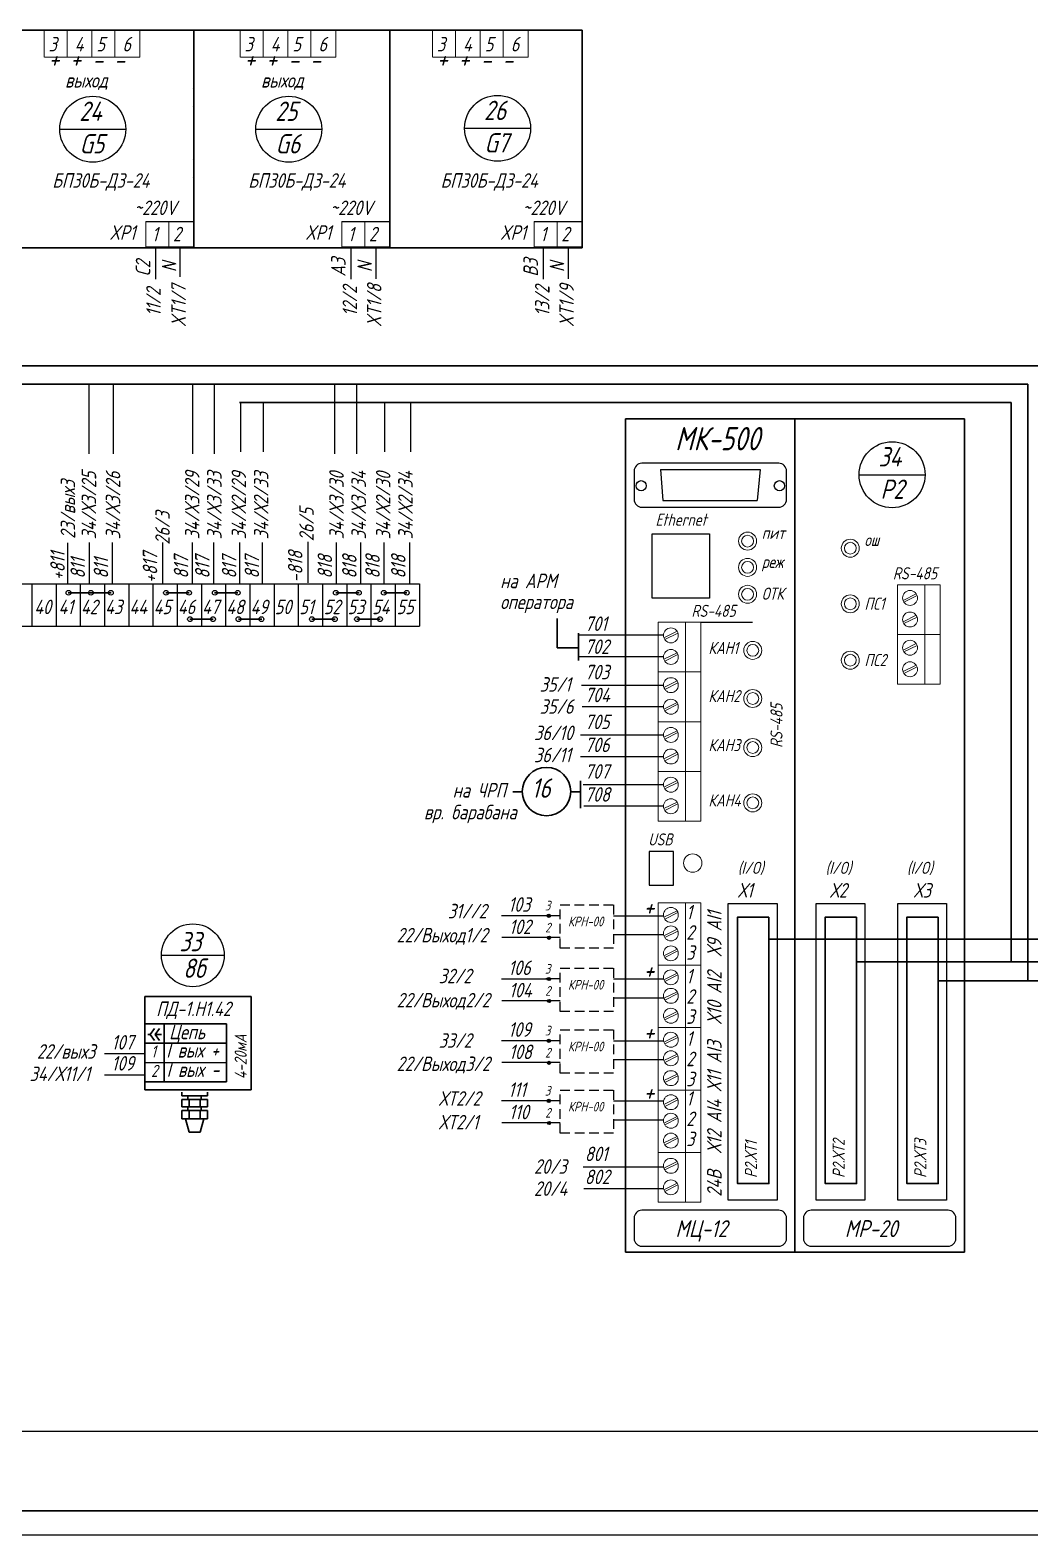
# Model space of a CAD drawing. Header units: millimetres. Extents: x 2287 to 5142, y -19 to 884.
# Drawn here: x 2591.9 to 2798.5, y -19.4 to 291.6 of the extents above; entities that cross this region are included whole.
import ezdxf

# ---------------------------------------------------------------- set-up
doc = ezdxf.new("R2010")
doc.units = ezdxf.units.MM
doc.linetypes.add('HIDDEN', pattern=[0.375, 0.25, -0.125])
doc.layers.add('АСУТП', color=7, linetype='Continuous')
doc.styles.add('GOST тип А', font='GOST_A.TTF', dxfattribs={"oblique": 15})
doc.styles.add('ROMANC', font='GOST_A.TTF', dxfattribs={"oblique": 15, "height": 3})
doc.styles.get("Standard").update_dxf_attribs({"font": 'GOST_A.TTF', "width": 0.8, "oblique": 15, "height": 3})

msp = doc.modelspace()

# ---------------------------------------------------------------- hatches: boundary and pattern name
h = msp.add_hatch(color=7)
edge = h.paths.add_edge_path()
edge.add_arc((2699.04, 108.56), 0.327, 0, 360)
h = msp.add_hatch(color=7)
edge = h.paths.add_edge_path()
edge.add_arc((2699.09, 104.01), 0.327, 0, 360)
h = msp.add_hatch(color=7)
edge = h.paths.add_edge_path()
edge.add_arc((2699.04, 95.48), 0.327, 0, 360)
h = msp.add_hatch(color=7)
edge = h.paths.add_edge_path()
edge.add_arc((2699.09, 90.93), 0.327, 0, 360)
h = msp.add_hatch(color=7)
edge = h.paths.add_edge_path()
edge.add_arc((2699.04, 82.71), 0.327, 0, 360)
h = msp.add_hatch(color=7)
edge = h.paths.add_edge_path()
edge.add_arc((2699.09, 78.16), 0.327, 0, 360)
h = msp.add_hatch(color=7)
edge = h.paths.add_edge_path()
edge.add_arc((2699.04, 70.29), 0.327, 0, 360)
h = msp.add_hatch(color=7)
edge = h.paths.add_edge_path()
edge.add_arc((2699.09, 65.73), 0.327, 0, 360)

# ---------------------------------------------------------------- linework, layer by layer
at = {"color": 7, "lineweight": 30}
for p, q in [((2585.2, 291.64), (2625.7, 291.64)), ((2625.7, 246.66), (2625.7, 291.64)), ((2625.7, 291.64), (2666.2, 291.64)), ((2625.7, 246.66), (2625.7, 291.64)), ((2625.7, 246.66), (2625.7, 291.64)), ((2625.7, 246.66), (2625.7, 291.64)), ((2625.7, 291.64), (2625.7, 246.66)), ((2665.45, 291.64), (2705.95, 291.64)), ((2666.2, 246.66), (2666.2, 291.64)), ((2666.2, 246.66), (2666.2, 291.64)), ((2666.2, 291.64), (2705.95, 291.64)), ((2666.2, 291.64), (2666.2, 246.66)), ((2705.95, 291.64), (2705.95, 246.66)), ((2625.49, 279.51), (2625.49, 279.51)), ((2625.49, 275.76), (2625.49, 275.76)), ((2625.49, 264.87), (2625.49, 264.87)), ((2625.49, 261.12), (2625.49, 261.12)), ((2625.7, 246.66), (2585.2, 246.66)), ((2666.2, 246.66), (2625.7, 246.66)), ((2705.95, 246.66), (2665.45, 246.66)), ((2515.29, 222.26, -124.48), (2802.19, 222.26, -124.48)), ((2604.04, 218.47, -124.48), (2486.06, 218.47, -124.48)), ((2604.04, 218.47, -124.48), (2798.06, 218.47, -124.48)), ((2798.06, 218.47, -124.48), (2798.06, 95.13, -124.48)), ((2794.57, 214.63, -124.48), (2635.13, 214.63, -124.48)), ((2794.57, 214.63, -124.48), (2794.57, 99.04, -124.48)), ((2714.92, 211.26), (2749.92, 211.26)), ((2714.92, 39.01), (2714.92, 211.26)), ((2749.92, 39.01), (2749.92, 211.26)), ((2749.92, 211.26), (2749.92, 39.01)), ((2749.92, 211.26), (2749.92, 39.01)), ((2749.92, 39.01), (2749.92, 211.26)), ((2749.92, 211.26), (2784.92, 211.26)), ((2749.92, 39.01), (2749.92, 211.26)), ((2784.92, 39.01), (2784.92, 211.26)), ((2784.92, 211.26), (2784.92, 39.01)), ((2784.92, 211.26), (2784.92, 39.01)), ((2784.92, 39.01), (2784.92, 211.26)), ((2599.73, 175.33), (2608.58, 175.33)), ((2619.92, 175.33), (2624.74, 175.33)), ((2629.99, 175.33), (2634.81, 175.33)), ((2655.02, 175.33), (2659.83, 175.33)), ((2664.92, 175.33), (2669.74, 175.33)), ((2624.88, 169.87), (2629.7, 169.87)), ((2634.89, 169.87), (2639.71, 169.87)), ((2650.06, 169.87), (2654.88, 169.87)), ((2659.39, 169.87), (2664.21, 169.87)), ((2700.78, 163.95), (2700.78, 170.01)), ((2705.21, 166.99), (2705.21, 161.38)), ((2705.21, 166.19), (2705.21, 166.86)), ((2705.21, 166.19), (2705.21, 161.31)), ((2705.21, 163.95), (2700.78, 163.95)), ((2693.51, 134.18), (2691.61, 134.18)), ((2705.57, 134.18), (2703.67, 134.18)), ((2705.57, 136.42), (2705.57, 130.81)), ((2904.19, 103.75, -124.48), (2744.52, 103.75)), ((2912.07, 99.04), (2762.66, 99.04)), ((2919.51, 95.13), (2779.52, 95.13)), ((2616.15, 84, -124.48), (2616.68, 84, -124.48)), ((2617.68, 84, -124.48), (2619, 84, -124.48)), ((2623.23, 72.09, -124.48), (2623.23, 71.34, -124.48)), ((2628.48, 71.34, -124.48), (2628.48, 72.09, -124.48)), ((2623.23, 71.34, -124.48), (2628.48, 71.34, -124.48)), ((2623.98, 70.59, -124.48), (2623.23, 70.59, -124.48)), ((2623.23, 70.59, -124.48), (2623.23, 69.09, -124.48)), ((2623.23, 69.09, -124.48), (2628.48, 69.09, -124.48)), ((2628.48, 70.59, -124.48), (2623.98, 70.59, -124.48)), ((2624.48, 71.34, -124.48), (2624.48, 70.59, -124.48)), ((2624.48, 70.59, -124.48), (2627.23, 70.59, -124.48)), ((2624.48, 69.09, -124.48), (2624.48, 68.34, -124.48)), ((2624.73, 70.59, -124.48), (2624.73, 69.09, -124.48)), ((2626.98, 70.59, -124.48), (2626.98, 69.09, -124.48)), ((2627.23, 70.59, -124.48), (2627.23, 71.34, -124.48)), ((2627.23, 68.34, -124.48), (2627.23, 69.09, -124.48)), ((2628.48, 69.09, -124.48), (2628.48, 70.59, -124.48)), ((2623.98, 68.34, -124.48), (2623.23, 68.34, -124.48)), ((2623.23, 68.34, -124.48), (2623.23, 66.59, -124.48)), ((2623.23, 66.59, -124.48), (2628.48, 66.59, -124.48)), ((2628.48, 68.34, -124.48), (2623.98, 68.34, -124.48)), ((2624.73, 63.84, -124.48), (2623.98, 66.59, -124.48)), ((2624.48, 68.34, -124.48), (2627.23, 68.34, -124.48)), ((2624.48, 68.34, -124.48), (2627.23, 68.34, -124.48)), ((2624.73, 68.34, -124.48), (2624.73, 66.59, -124.48)), ((2626.98, 68.34, -124.48), (2626.98, 66.59, -124.48)), ((2626.98, 63.84, -124.48), (2627.73, 66.59, -124.48)), ((2628.48, 66.59, -124.48), (2628.48, 68.34, -124.48)), ((2624.73, 63.84, -124.48), (2626.98, 63.84, -124.48)), ((2749.92, 39.01), (2714.92, 39.01)), ((2784.92, 39.01), (2749.92, 39.01)), ((3123.24, -14.42), (2307.24, -14.42))]:
    msp.add_line(p, q, dxfattribs=at)
at = {"color": 7}
for p, q in [((2585.75, 291.64), (2625.5, 291.64)), ((2594.74, 291.64), (2614.5, 291.64)), ((2594.74, 291.64), (2614.5, 291.64)), ((2594.74, 291.64), (2614.5, 291.64)), ((2594.74, 291.64), (2614.5, 291.64)), ((2625.7, 279.25), (2625.7, 291.64)), ((2626.25, 291.64), (2666, 291.64)), ((2635.24, 291.64), (2655, 291.64)), ((2635.24, 291.64), (2655, 291.64)), ((2635.24, 291.64), (2655, 291.64)), ((2635.24, 291.64), (2655, 291.64)), ((2705.95, 291.64), (2666.2, 291.64)), ((2674.99, 291.64), (2694.75, 291.64)), ((2674.99, 291.64), (2694.75, 291.64)), ((2674.99, 291.64), (2694.75, 291.64)), ((2674.99, 291.64), (2694.75, 291.64)), ((2615.78, 252.06), (2625.73, 252.06)), ((2618.1, 252.06), (2625.73, 252.06)), ((2618.1, 252.06), (2625.73, 252.06)), ((2618.1, 252.06), (2625.73, 252.06)), ((2656.28, 252.06), (2666.23, 252.06)), ((2658.6, 252.06), (2666.23, 252.06)), ((2658.6, 252.06), (2666.23, 252.06)), ((2658.6, 252.06), (2666.23, 252.06)), ((2696.03, 252.06), (2705.98, 252.06)), ((2698.35, 252.06), (2705.98, 252.06)), ((2698.35, 252.06), (2705.98, 252.06)), ((2698.35, 252.06), (2705.98, 252.06)), ((2617.81, 240.16), (2617.81, 246.69)), ((2622.86, 240.61), (2622.86, 246.57)), ((2658.19, 240.16), (2658.19, 246.69)), ((2663.36, 240.2), (2663.36, 246.73)), ((2697.94, 240.16), (2697.94, 246.69)), ((2703.11, 240.2), (2703.11, 246.73)), ((2604.04, 204.03, -124.48), (2604.04, 218.47, -124.48)), ((2609.08, 204.03, -124.48), (2609.08, 218.47, -124.48)), ((2625.46, 216.2, -124.48), (2625.46, 218.47, -124.48)), ((2629.97, 204.03, -124.48), (2629.97, 218.47, -124.48)), ((2654.86, 216.2, -124.48), (2654.86, 218.47, -124.48)), ((2659.37, 204.03, -124.48), (2659.37, 218.47, -124.48)), ((2625.46, 213.12, -124.48), (2625.46, 216.2, -124.48)), ((2635.37, 204.47, -124.48), (2635.37, 214.63, -124.48)), ((2640.08, 204.47, -124.48), (2640.08, 214.63, -124.48)), ((2654.86, 213.12, -124.48), (2654.86, 216.2, -124.48)), ((2665.18, 204.47, -124.48), (2665.18, 214.63, -124.48)), ((2670.56, 204.47, -124.48), (2670.56, 214.63, -124.48)), ((2625.46, 204.03, -124.48), (2625.46, 213.12, -124.48)), ((2654.86, 204.03, -124.48), (2654.86, 213.12, -124.48)), ((2722.12, 200.78), (2742.66, 200.78)), ((2722.12, 200.78), (2722.6, 194.37)), ((2742.72, 200.78), (2742.07, 194.37)), ((2742.66, 200.78), (2742.72, 200.78)), ((2722.6, 194.37), (2742.07, 194.37)), ((2720.4, 187.49), (2732.24, 187.49)), ((2720.4, 174.18), (2720.4, 187.49)), ((2732.24, 187.49), (2732.24, 174.18)), ((2599.65, 177.16, -124.48), (2599.65, 185.65, -124.48)), ((2604.1, 177.16, -124.48), (2604.1, 185.73, -124.48)), ((2608.9, 177.16, -124.48), (2608.9, 185.73, -124.48)), ((2619.3, 177.24, -124.48), (2619.3, 185.74, -124.48)), ((2625.44, 177.16, -124.48), (2625.44, 185.73, -124.48)), ((2629.84, 177.16, -124.48), (2629.84, 185.73, -124.48)), ((2635.17, 177.16, -124.48), (2635.17, 185.73, -124.48)), ((2639.88, 177.16, -124.48), (2639.88, 185.73, -124.48)), ((2649.3, 177.35, -124.48), (2649.3, 185.84, -124.48)), ((2655.17, 177.16, -124.48), (2655.17, 185.73, -124.48)), ((2660.23, 177.16, -124.48), (2660.23, 185.73, -124.48)), ((2665.01, 177.16, -124.48), (2665.01, 185.73, -124.48)), ((2670.35, 177.16, -124.48), (2670.35, 185.73, -124.48)), ((2396.98, 177.16, -124.48), (2672.31, 177.16, -124.48)), ((2592.2, 177.16, -124.48), (2592.2, 168.41, -124.48)), ((2597.21, 177.16, -124.48), (2597.21, 168.41, -124.48)), ((2602.22, 177.16, -124.48), (2602.22, 168.41, -124.48)), ((2607.22, 177.16, -124.48), (2607.22, 168.41, -124.48)), ((2607.22, 177.16, -124.48), (2607.22, 168.41, -124.48)), ((2612.23, 177.16, -124.48), (2612.23, 168.41, -124.48)), ((2617.24, 177.16, -124.48), (2617.24, 168.41, -124.48)), ((2622.24, 177.16, -124.48), (2622.24, 168.41, -124.48)), ((2627.25, 177.16, -124.48), (2627.25, 168.41, -124.48)), ((2632.26, 177.16, -124.48), (2632.26, 168.41, -124.48)), ((2637.26, 177.16, -124.48), (2637.26, 168.41, -124.48)), ((2642.27, 177.16, -124.48), (2642.27, 168.41, -124.48)), ((2647.28, 177.16, -124.48), (2647.28, 168.41, -124.48)), ((2652.28, 177.16, -124.48), (2652.28, 168.41, -124.48)), ((2652.28, 177.16, -124.48), (2652.28, 168.41, -124.48)), ((2657.29, 177.16, -124.48), (2657.29, 168.41, -124.48)), ((2657.29, 177.16, -124.48), (2657.29, 168.41, -124.48)), ((2662.3, 177.16, -124.48), (2662.3, 168.41, -124.48)), ((2662.3, 177.16, -124.48), (2662.3, 168.41, -124.48)), ((2667.3, 177.16, -124.48), (2667.3, 168.41, -124.48)), ((2667.3, 177.16, -124.48), (2667.3, 168.41, -124.48)), ((2672.31, 177.16, -124.48), (2672.31, 168.41, -124.48)), ((2732.24, 174.18), (2720.4, 174.18)), ((2396.98, 168.41, -124.48), (2672.31, 168.41, -124.48)), ((2730.45, 169.26), (2741.16, 169.26)), ((2722.76, 166.55), (2705.21, 166.55)), ((2705.21, 166.19), (2705.21, 166.19)), ((2722.76, 162.1), (2705.21, 162.1)), ((2722.73, 156.19), (2705.81, 156.19)), ((2722.73, 151.74), (2705.95, 151.74)), ((2722.73, 145.9), (2705.57, 145.9)), ((2722.73, 141.44), (2705.57, 141.44)), ((2722.73, 135.65), (2706.16, 135.65)), ((2722.73, 131.2), (2706.3, 131.2)), ((2719.79, 121.81), (2719.79, 114.89)), ((2724.8, 121.81), (2719.79, 121.81)), ((2724.8, 114.89), (2724.8, 121.81)), ((2719.79, 114.89), (2724.8, 114.89)), ((2699.04, 108.56), (2689.29, 108.56)), ((2701.33, 108.57), (2698.45, 108.57)), ((2712.4, 108.57), (2722.79, 108.57)), ((2699.06, 104.06), (2689.32, 104.06)), ((2701.38, 104.06), (2699.06, 104.06)), ((2712.4, 104.68), (2722.78, 104.68)), ((2699.04, 95.48), (2689.29, 95.48)), ((2701.33, 95.49), (2698.45, 95.49)), ((2712.4, 95.49), (2722.79, 95.49)), ((2699.06, 90.98), (2689.32, 90.98)), ((2701.38, 90.98), (2699.06, 90.98)), ((2712.4, 91.6), (2722.78, 91.6)), ((2699.04, 82.71), (2689.29, 82.71)), ((2701.33, 82.72), (2698.45, 82.72)), ((2712.4, 82.72), (2722.79, 82.72)), ((2615.48, 80.01, -124.48), (2607.23, 80.01, -124.48)), ((2699.06, 78.21), (2689.32, 78.21)), ((2701.38, 78.21), (2699.06, 78.21)), ((2712.4, 78.83), (2722.78, 78.83)), ((2615.48, 75.59, -124.48), (2607.23, 75.59, -124.48)), ((2699.04, 70.29), (2689.29, 70.29)), ((2701.33, 70.29), (2698.45, 70.29)), ((2712.4, 70.29), (2722.79, 70.29)), ((2699.06, 65.78), (2689.32, 65.78)), ((2701.38, 65.78), (2699.06, 65.78)), ((2712.4, 66.41), (2722.78, 66.41)), ((2722.73, 56.59), (2706.16, 56.59)), ((2722.73, 52.13), (2706.3, 52.13)), ((2287.24, -19.42), (3128.24, -19.42))]:
    msp.add_line(p, q, dxfattribs=at)
at = {"color": 7, "linetype": 'Continuous', "lineweight": 0}
for p, q in [((2594.74, 291.64), (2594.74, 286.07)), ((2599.49, 291.64), (2599.49, 286.07)), ((2604.62, 291.64), (2604.62, 286.07)), ((2609.37, 291.64), (2609.37, 286.07)), ((2614.5, 291.64), (2614.5, 286.07)), ((2635.24, 291.64), (2635.24, 286.07)), ((2639.99, 291.64), (2639.99, 286.07)), ((2645.12, 291.64), (2645.12, 286.07)), ((2649.87, 291.64), (2649.87, 286.07)), ((2655, 291.64), (2655, 286.07)), ((2674.99, 291.64), (2674.99, 286.07)), ((2679.75, 291.64), (2679.75, 286.07)), ((2684.87, 291.64), (2684.87, 286.07)), ((2689.63, 291.64), (2689.63, 286.07)), ((2694.75, 291.64), (2694.75, 286.07)), ((2604.62, 286.07), (2594.8, 286.07)), ((2614.5, 286.07), (2604.68, 286.07)), ((2645.12, 286.07), (2635.3, 286.07)), ((2655, 286.07), (2645.18, 286.07)), ((2684.87, 286.07), (2675.05, 286.07)), ((2694.75, 286.07), (2684.93, 286.07)), ((2615.78, 252.06), (2615.78, 246.82)), ((2620.53, 252.06), (2620.53, 246.82)), ((2625.73, 252.06), (2625.73, 246.82)), ((2656.28, 252.06), (2656.28, 246.82)), ((2661.03, 252.06), (2661.03, 246.82)), ((2666.23, 252.06), (2666.23, 246.82)), ((2696.03, 252.06), (2696.03, 246.82)), ((2700.78, 252.06), (2700.78, 246.82)), ((2705.98, 252.06), (2705.98, 246.82)), ((2625.73, 246.82), (2615.78, 246.82)), ((2666.23, 246.82), (2656.28, 246.82)), ((2705.98, 246.82), (2696.03, 246.82)), ((2772.25, 173.76), (2774.97, 175.12)), ((2772.43, 173.39), (2775.16, 174.75)), ((2776.73, 177), (2776.73, 166.71)), ((2727.29, 169.26), (2727.29, 158.97)), ((2772.25, 169.31), (2774.97, 170.67)), ((2772.43, 168.94), (2775.16, 170.29)), ((2722.81, 166.02), (2725.54, 167.38)), ((2723, 165.65), (2725.72, 167.01)), ((2776.73, 166.71), (2776.73, 156.42)), ((2722.81, 161.57), (2725.54, 162.93)), ((2723, 161.2), (2725.72, 162.55)), ((2772.25, 163.48), (2774.97, 164.83)), ((2772.43, 163.1), (2775.16, 164.46)), ((2727.29, 158.97), (2727.29, 148.68)), ((2772.25, 159.02), (2774.97, 160.38)), ((2772.43, 158.65), (2775.16, 160.01)), ((2722.81, 155.74), (2725.54, 157.09)), ((2723, 155.36), (2725.72, 156.72)), ((2722.81, 151.28), (2725.54, 152.64)), ((2723, 150.91), (2725.72, 152.27)), ((2722.81, 145.45), (2725.54, 146.81)), ((2723, 145.07), (2725.72, 146.43)), ((2727.29, 148.68), (2727.29, 138.4)), ((2722.81, 140.99), (2725.54, 142.35)), ((2723, 140.62), (2725.72, 141.98)), ((2727.29, 138.4), (2727.29, 128.11)), ((2722.81, 135.16), (2725.54, 136.52)), ((2723, 134.79), (2725.72, 136.14)), ((2722.81, 130.7), (2725.54, 132.06)), ((2723, 130.33), (2725.72, 131.69)), ((2722.81, 108.25), (2725.54, 109.6)), ((2723, 107.87), (2725.72, 109.23)), ((2727.29, 111.24), (2727.29, 98.33)), ((2722.81, 104.42), (2725.54, 105.78)), ((2723, 104.05), (2725.72, 105.4)), ((2722.81, 100.31), (2725.54, 101.66)), ((2723, 99.93), (2725.72, 101.29)), ((2722.81, 95.34), (2725.54, 96.7)), ((2727.29, 98.33), (2727.29, 85.43)), ((2723, 94.97), (2725.72, 96.33)), ((2722.81, 91.51), (2725.54, 92.87)), ((2723, 91.14), (2725.72, 92.5)), ((2722.81, 87.4), (2725.54, 88.76)), ((2723, 87.03), (2725.72, 88.38)), ((2727.29, 85.43), (2727.29, 72.52)), ((2722.81, 82.44), (2725.54, 83.79)), ((2723, 82.06), (2725.72, 83.42)), ((2722.81, 78.61), (2725.54, 79.97)), ((2723, 78.23), (2725.72, 79.59)), ((2722.81, 74.49), (2725.54, 75.85)), ((2723, 74.12), (2725.72, 75.48)), ((2727.29, 72.52), (2727.29, 59.61)), ((2722.81, 69.53), (2725.54, 70.89)), ((2723, 69.16), (2725.72, 70.51)), ((2722.81, 65.7), (2725.54, 67.06)), ((2723, 65.33), (2725.72, 66.69)), ((2722.81, 61.59), (2725.54, 62.95)), ((2723, 61.21), (2725.72, 62.57)), ((2727.29, 59.61), (2727.29, 49.33)), ((2722.81, 56.38), (2725.54, 57.74)), ((2723, 56.01), (2725.72, 57.36)), ((2722.81, 51.92), (2725.54, 53.28)), ((2723, 51.55), (2725.72, 52.91))]:
    msp.add_line(p, q, dxfattribs=at)
at = {"color": 7, "linetype": 'Continuous'}
for p, q in [((2597.99, 271.15, -124.48), (2611.64, 271.15, -124.48)), ((2638.49, 271.15, -124.48), (2652.14, 271.15, -124.48)), ((2681.64, 271.33, -124.48), (2695.29, 271.33, -124.48)), ((2763.16, 199.73), (2776.81, 199.73)), ((2618.98, 100.39, -124.48), (2631.98, 100.39, -124.48))]:
    msp.add_line(p, q, dxfattribs=at)
at = {"color": 7, "linetype": 'Continuous', "lineweight": 30}
for p, q in [((2615.59, 72.55, -124.48), (2615.59, 91.84, -124.48)), ((2615.59, 91.84, -124.48), (2637.52, 91.84, -124.48)), ((2637.52, 91.84, -124.48), (2637.52, 72.55, -124.48)), ((2637.52, 72.55, -124.48), (2615.59, 72.55, -124.48))]:
    msp.add_line(p, q, dxfattribs=at)
at = {"color": 7, "lineweight": 30, "ltscale": 0.5}
for p, q in [((2615.59, 86.2, -124.48), (2632.41, 86.2, -124.48)), ((2617.58, 85.24, -124.48), (2616.68, 84, -124.48)), ((2617.58, 82.76, -124.48), (2616.68, 84, -124.48)), ((2618.58, 85.24, -124.48), (2617.68, 84, -124.48)), ((2618.58, 82.76, -124.48), (2617.68, 84, -124.48)), ((2619.59, 86.2, -124.48), (2619.59, 74.2, -124.48)), ((2632.41, 86.2, -124.48), (2632.41, 74.2, -124.48)), ((2615.59, 82.2, -124.48), (2632.41, 82.2, -124.48)), ((2615.59, 74.2, -124.48), (2632.41, 74.2, -124.48))]:
    msp.add_line(p, q, dxfattribs=at)
at = {"color": 7, "ltscale": 0.5}
msp.add_line((2615.59, 78.2, -124.48), (2632.41, 78.2, -124.48), dxfattribs=at)
at = {"color": 7}
for points in [[(2718.27, 193.02), (2746.57, 193.02, 0.414214), (2748.17, 194.62), (2748.17, 200.49, 0.414214), (2746.57, 202.09), (2718.27, 202.09, 0.414214), (2716.67, 200.49), (2716.67, 194.62, 0.414214)], [(2718.27, 40.25), (2746.57, 40.25, 0.414214), (2748.17, 41.85), (2748.17, 46.07, 0.414214), (2746.57, 47.67), (2718.27, 47.67, 0.414214), (2716.67, 46.07), (2716.67, 41.85, 0.414214)], [(2753.27, 40.25), (2781.57, 40.25, 0.414214), (2783.17, 41.85), (2783.17, 46.07, 0.414214), (2781.57, 47.67), (2753.27, 47.67, 0.414214), (2751.67, 46.07), (2751.67, 41.85, 0.414214)]]:
    msp.add_lwpolyline(points, format="xyb", close=True, dxfattribs=at)
at = {"color": 7, "linetype": 'Continuous', "lineweight": 0}
for points in [[(2771.07, 177), (2779.89, 177), (2779.89, 166.71), (2771.07, 166.71)], [(2721.63, 169.26), (2730.45, 169.26), (2730.45, 158.97), (2721.63, 158.97)], [(2771.07, 166.71), (2779.89, 166.71), (2779.89, 156.42), (2771.07, 156.42)], [(2721.63, 158.97), (2730.45, 158.97), (2730.45, 148.68), (2721.63, 148.68)], [(2721.63, 148.68), (2730.45, 148.68), (2730.45, 138.4), (2721.63, 138.4)], [(2721.63, 138.4), (2730.45, 138.4), (2730.45, 128.11), (2721.63, 128.11)], [(2721.63, 111.24), (2730.45, 111.24), (2730.45, 98.33), (2721.63, 98.33)], [(2721.63, 98.33), (2730.45, 98.33), (2730.45, 85.43), (2721.63, 85.43)], [(2721.63, 85.43), (2730.45, 85.43), (2730.45, 72.52), (2721.63, 72.52)], [(2721.63, 72.52), (2730.45, 72.52), (2730.45, 59.61), (2721.63, 59.61)], [(2721.63, 59.61), (2730.45, 59.61), (2730.45, 49.33), (2721.63, 49.33)]]:
    msp.add_lwpolyline(points, close=True, dxfattribs=at)
at = {"color": 7, "linetype": 'HIDDEN', "ltscale": 8}
for points in [[(2701.38, 110.79), (2712.4, 110.79), (2712.4, 101.87), (2701.38, 101.87)], [(2701.38, 97.71), (2712.4, 97.71), (2712.4, 88.79), (2701.38, 88.79)], [(2701.38, 84.95), (2712.4, 84.95), (2712.4, 76.02), (2701.38, 76.02)], [(2701.38, 72.52), (2712.4, 72.52), (2712.4, 63.59), (2701.38, 63.59)]]:
    msp.add_lwpolyline(points, close=True, dxfattribs=at)
at = {"color": 7}
for points in [[(2736.14, 111.09), (2746.21, 111.09), (2746.21, 49.8), (2736.14, 49.8)], [(2754.28, 111.09), (2764.35, 111.09), (2764.35, 49.8), (2754.28, 49.8)], [(2771.14, 111.09), (2781.21, 111.09), (2781.21, 49.8), (2771.14, 49.8)]]:
    msp.add_lwpolyline(points, close=True, dxfattribs=at)
at = {"color": 7, "lineweight": 30}
for points in [[(2744.52, 108.28), (2738.04, 108.28), (2738.04, 53.21), (2744.52, 53.21)], [(2762.66, 108.28), (2756.18, 108.28), (2756.18, 53.21), (2762.66, 53.21)], [(2779.52, 108.28), (2773.04, 108.28), (2773.04, 53.21), (2779.52, 53.21)]]:
    msp.add_lwpolyline(points, close=True, dxfattribs=at)
at = {"color": 7, "linetype": 'Continuous'}
for centre, radius in [((2604.81, 271.15, -124.48), 6.82), ((2645.31, 271.15, -124.48), 6.82), ((2688.46, 271.33, -124.48), 6.82), ((2769.99, 199.73), 6.82), ((2625.48, 100.39, -124.48), 6.5)]:
    msp.add_circle(centre, radius, dxfattribs=at)
at = {"color": 7}
for centre, radius in [((2718.12, 197.45), 1.05), ((2746.7, 197.45), 1.05), ((2599.79, 175.33), 0.497), ((2604.42, 175.33), 0.497), ((2608.54, 175.33), 0.497), ((2619.95, 175.33), 0.497), ((2624.69, 175.33), 0.497), ((2630.02, 175.33), 0.497), ((2634.76, 175.33), 0.497), ((2655.04, 175.33), 0.497), ((2659.79, 175.33), 0.497), ((2664.95, 175.33), 0.497), ((2669.69, 175.33), 0.497), ((2624.91, 169.87), 0.497), ((2629.65, 169.87), 0.497), ((2634.92, 169.87), 0.497), ((2639.66, 169.87), 0.497), ((2650.09, 169.87), 0.497), ((2654.83, 169.87), 0.497), ((2659.42, 169.87), 0.497), ((2664.16, 169.87), 0.497), ((2699.04, 108.56), 0.327), ((2699.09, 104.01), 0.327), ((2699.04, 95.48), 0.327), ((2699.09, 90.93), 0.327), ((2699.04, 82.71), 0.327), ((2699.09, 78.16), 0.327), ((2699.04, 70.29), 0.327), ((2699.09, 65.73), 0.327)]:
    msp.add_circle(centre, radius, dxfattribs=at)
at = {"color": 7, "linetype": 'Continuous', "lineweight": 0}
for centre, radius in [((2740.12, 186), 1.86), ((2740.12, 186), 1.22), ((2761.35, 184.54), 1.86), ((2761.35, 184.54), 1.22), ((2740.12, 180.58), 1.86), ((2740.12, 180.58), 1.22), ((2740.12, 175.01), 1.86), ((2740.12, 175.01), 1.22), ((2761.35, 173.04), 1.86), ((2761.35, 173.04), 1.22), ((2773.7, 174.26), 1.54), ((2773.7, 169.8), 1.54), ((2724.27, 166.52), 1.54), ((2741.2, 163.42), 1.86), ((2773.7, 163.97), 1.54), ((2724.27, 162.06), 1.54), ((2741.2, 163.42), 1.22), ((2761.35, 161.39), 1.86), ((2761.35, 161.39), 1.22), ((2773.7, 159.51), 1.54), ((2724.27, 156.23), 1.54), ((2724.27, 151.77), 1.54), ((2741.2, 153.47), 1.86), ((2741.2, 153.47), 1.22), ((2724.27, 145.94), 1.54), ((2741.2, 143.33), 1.86), ((2741.2, 143.33), 1.22), ((2724.27, 141.48), 1.54), ((2724.27, 135.65), 1.54), ((2741.2, 131.9), 1.86), ((2724.27, 131.2), 1.54), ((2741.2, 131.9), 1.22), ((2728.79, 119.45), 1.9), ((2724.27, 108.74), 1.54), ((2724.27, 104.91), 1.54), ((2724.27, 100.8), 1.54), ((2724.27, 95.83), 1.54), ((2724.27, 92.01), 1.54), ((2724.27, 87.89), 1.54), ((2724.27, 82.93), 1.54), ((2724.27, 79.1), 1.54), ((2724.27, 74.99), 1.54), ((2724.27, 70.02), 1.54), ((2724.27, 66.19), 1.54), ((2724.27, 62.08), 1.54), ((2724.27, 56.87), 1.54), ((2724.27, 52.42), 1.54)]:
    msp.add_circle(centre, radius, dxfattribs=at)
at = {"color": 7, "lineweight": 30}
msp.add_circle((2698.57, 134.23), 5, dxfattribs=at)
at = {"layer": 'АСУТП', "color": 7}
msp.add_line((2933.97, 1.95, -248.96), (2315.09, 1.95, -248.96), dxfattribs=at)

# ---------------------------------------------------------------- texts
at = {"color": 7, "linetype": 'Continuous', "lineweight": 0, "style": 'GOST тип А', "oblique": 15}
for s, height, p in [('3', 3, (2595.68, 287.23)), ('4', 3, (2601.06, 287.23)), ('5', 3, (2605.56, 287.23)), ('6', 3, (2610.94, 287.23)), ('3', 3, (2636.18, 287.23)), ('4', 3, (2641.56, 287.23)), ('5', 3, (2646.06, 287.23)), ('6', 3, (2651.44, 287.23)), ('3', 3, (2675.93, 287.23)), ('4', 3, (2681.31, 287.23)), ('5', 3, (2685.81, 287.23)), ('6', 3, (2691.19, 287.23)), ('+', 4, (2595.63, 283.7)), ('+', 4, (2600.13, 283.7)), ('+', 4, (2636.13, 283.7)), ('+', 4, (2640.63, 283.7)), ('+', 4, (2675.88, 283.7)), ('+', 4, (2680.38, 283.7)), ('-', 4, (2604.67, 283.48)), ('-', 4, (2609.17, 283.48)), ('-', 4, (2645.17, 283.48)), ('-', 4, (2649.67, 283.48)), ('-', 4, (2684.93, 283.48)), ('-', 4, (2689.43, 283.48)), ('выход', 3, (2599.08, 279.75)), ('выход', 3, (2639.58, 279.75)), ('БП30Б-Д3-24', 3, (2596.43, 259.05)), ('БП30Б-Д3-24', 3, (2636.93, 259.05)), ('БП30Б-Д3-24', 3, (2676.68, 259.05)), ('~220V', 3, (2613.35, 253.4)), ('~220V', 3, (2653.85, 253.4)), ('~220V', 3, (2693.6, 253.4)), ('XP1', 3, (2608.24, 248.29)), ('1', 3, (2617.03, 247.97)), ('2', 3, (2621.37, 247.97)), ('XP1', 3, (2648.71, 248.29)), ('1', 3, (2657.53, 247.97)), ('2', 3, (2661.87, 247.97)), ('XP1', 3, (2688.98, 248.29)), ('1', 3, (2697.28, 247.97)), ('2', 3, (2701.62, 247.97)), ('МК-500', 4.8, (2725.13, 204.78)), ('Ethernet', 2.5, (2721.1, 189.18)), ('пит', 2.5, (2743.05, 186.45)), ('ош', 2.5, (2764.28, 184.99)), ('реж', 2.5, (2743.05, 180.45)), ('RS-485', 2.5, (2770.15, 178.1)), ('на АРМ', 3, (2689.01, 176.27)), ('ОТК', 2.5, (2743.05, 173.89)), ('ПС1', 2.5, (2764.28, 171.83)), ('оператора', 3, (2689.01, 171.95)), ('RS-485', 2.5, (2728.52, 170.34)), ('701', 3, (2706.48, 167.43)), ('702', 3, (2706.48, 162.68)), ('КАН1', 2.5, (2732.03, 162.67)), ('ПС2', 2.5, (2764.28, 160.18)), ('703', 3, (2706.48, 157.43)), ('35/1', 3, (2697.17, 154.88)), ('704', 3, (2706.48, 152.69)), ('35/6', 3, (2697.17, 150.31)), ('КАН2', 2.5, (2732.03, 152.72)), ('705', 3, (2706.48, 147.14)), ('36/10', 3, (2695.99, 144.86)), ('36/11', 3, (2695.99, 140.29)), ('706', 3, (2706.48, 142.39)), ('КАН3', 2.5, (2732.03, 142.58)), ('707', 3, (2706.48, 136.89)), ('на ЧРП', 3, (2679.18, 132.99)), ('708', 3, (2706.48, 132.14)), ('вр. барабана', 3, (2673.24, 128.49)), ('КАН4', 2.5, (2732.03, 131.15)), ('USB', 2.5, (2719.58, 123.09)), ('(I/O)', 2.5, (2738.1, 117.22)), ('(I/O)', 2.5, (2756.24, 117.22)), ('(I/O)', 2.5, (2773.06, 117.22)), ('Х1', 3, (2738.1, 112.32)), ('Х2', 3, (2757.13, 112.32)), ('Х3', 3, (2774.45, 112.32)), ('103', 3, (2690.66, 109.39)), ('31//2', 3, (2678.17, 108.02)), ('+', 4, (2718.58, 108.43)), ('22/Выход1/2', 3, (2667.6, 103.05)), ('102', 3, (2690.82, 104.77)), ('32/2', 3, (2676.3, 94.61)), ('106', 3, (2690.66, 96.31)), ('+', 4, (2718.58, 95.35)), ('104', 3, (2690.82, 91.69)), ('22/Выход2/2', 3, (2667.6, 89.61)), ('33/2', 3, (2676.3, 81.27)), ('109', 3, (2690.66, 83.54)), ('+', 4, (2718.58, 82.59)), ('108', 3, (2690.82, 78.92)), ('22/Выход3/2', 3, (2667.6, 76.46)), ('ХТ2/2', 3, (2676.3, 69.29)), ('111', 3, (2690.66, 71.11)), ('+', 4, (2718.58, 70.16)), ('110', 3, (2690.82, 66.49)), ('ХТ2/1', 3, (2676.3, 64.4)), ('801', 3, (2706.48, 57.83)), ('20/3', 3, (2695.99, 55.23)), ('802', 3, (2706.48, 53.08)), ('20/4', 3, (2695.99, 50.66)), (' МЦ-12', 3.5, (2723.42, 42.14)), (' МР-20', 3.5, (2758.42, 42.14))]:
    msp.add_text(s, height=height, dxfattribs=at).set_placement(p)
at = {"color": 7, "linetype": 'Continuous', "oblique": 15}
for s, height, p in [('24', 4, (2602.02, 272.86, -124.48)), ('25', 4, (2642.52, 272.86, -124.48)), ('26', 4, (2685.67, 273.04, -124.48)), ('G5', 4, (2602.08, 266.14, -124.48)), ('G6', 4, (2642.58, 266.14, -124.48)), ('G7', 4, (2685.73, 266.33, -124.48)), ('34', 4, (2767.19, 201.44)), ('Р2', 4, (2767.58, 194.73)), ('3', 2, (2698.24, 109.66)), ('1', 3, (2727.44, 107.82)), ('2', 2, (2698.29, 105.11)), ('КРН-00', 2, (2703.02, 106.38)), ('2', 3, (2727.44, 103.61)), ('33', 4, (2622.71, 101.22, -124.48)), ('8б', 4, (2623.47, 95.72, -124.48)), ('3', 3, (2727.44, 99.45)), ('3', 2, (2698.24, 96.58)), ('1', 3, (2727.44, 94.58)), ('2', 2, (2698.29, 92.03)), ('КРН-00', 2, (2703.02, 93.3)), ('2', 3, (2727.44, 90.37)), ('ПД-1.Н1.42', 3, (2617.91, 87.82, -124.48)), ('3', 3, (2727.44, 86.21)), ('Цепь', 3, (2620.58, 83.04, -124.48)), ('3', 2, (2698.24, 83.81)), ('1', 3, (2727.44, 81.68)), ('22/вых3', 3, (2593.25, 79.01, -124.48)), ('1', 2.5, (2616.85, 79.25, -124.48)), ('I вых +', 3, (2620.01, 79.25, -124.48)), ('2', 2, (2698.29, 79.26)), ('КРН-00', 2, (2703.02, 80.53)), ('I вых -', 3, (2620.08, 75.25, -124.48)), ('2', 3, (2727.44, 77.47)), ('34/Х11/1', 3, (2591.74, 74.39, -124.48)), ('2', 2.5, (2616.85, 75.25, -124.48)), ('3', 3, (2727.44, 73.31)), ('3', 2, (2698.24, 71.39)), ('1', 3, (2727.44, 69.3)), ('2', 2, (2698.29, 66.83)), ('КРН-00', 2, (2703.02, 68.1)), ('2', 3, (2727.44, 65.09)), ('3', 3, (2727.44, 60.93))]:
    msp.add_text(s, height=height, dxfattribs=at).set_placement(p)
at = {"color": 7, "oblique": 15}
for s, p in [('C2', (2616.68, 240.67, -124.48)), ('N', (2622.08, 241.61, -124.48)), ('A3', (2657.05, 240.67, -124.48)), ('N', (2662.5, 241.61, -124.48)), ('В3', (2696.8, 240.67, -124.48)), ('N', (2702.25, 241.61, -124.48)), ('XT1/7', (2624.05, 230.25, -124.48)), ('XT1/8', (2664.47, 230.25, -124.48)), ('11/2', (2618.85, 232.49, -124.48)), ('12/2', (2659.44, 232.49, -124.48)), ('13/2', (2699.19, 232.49, -124.48)), ('XT1/9', (2704.22, 230.25, -124.48)), ('34/Х3/25', (2605.51, 186.39, -248.96)), ('34/Х3/26', (2610.49, 186.39, -248.96)), ('34/Х3/29', (2626.86, 186.39, -248.96)), ('34/Х3/33', (2631.43, 186.39, -248.96)), ('34/Х2/29', (2636.5, 186.39, -248.96)), ('34/Х2/33', (2641.1, 186.39, -248.96)), ('34/Х3/30', (2656.68, 186.39, -248.96)), ('34/Х3/34', (2661.26, 186.39, -248.96)), ('34/Х2/30', (2666.33, 186.39, -248.96)), ('34/Х2/34', (2670.92, 186.39, -248.96)), ('23/вых3', (2601.17, 186.47, -248.96)), ('26/5', (2650.48, 185.97, -248.96)), ('26/3', (2620.72, 185.27, -248.96)), ('+811', (2599.03, 177.9, -248.96)), ('+817', (2618.14, 177.32, -248.96)), ('817', (2624.55, 178.25, -248.96)), ('817', (2628.95, 178.25, -248.96)), ('817', (2634.48, 178.25, -248.96)), ('817', (2639.19, 178.25, -248.96)), ('-818', (2648.14, 177.43, -248.96)), ('818', (2654.27, 178.25, -248.96)), ('818', (2659.33, 178.25, -248.96)), ('818', (2664.12, 178.25, -248.96)), ('818', (2669.45, 178.25, -248.96)), ('811', (2603.2, 178.25, -248.96)), ('811', (2608, 178.25, -248.96))]:
    msp.add_text(s, height=3, rotation=90, dxfattribs=at).set_placement(p)
for s, p in [('40', (2592.7, 170.9, -124.48)), ('41', (2597.71, 170.9, -124.48)), ('42', (2602.35, 170.9, -124.48)), ('43', (2607.36, 170.9, -124.48)), ('44', (2612.37, 170.9, -124.48)), ('45', (2617.37, 170.9, -124.48)), ('46', (2622.38, 170.9, -124.48)), ('47', (2627.39, 170.9, -124.48)), ('48', (2632.39, 170.9, -124.48)), ('49', (2637.4, 170.9, -124.48)), ('50', (2642.41, 170.9, -124.48)), ('51', (2647.48, 170.9, -124.48)), ('52', (2652.55, 170.9, -124.48)), ('53', (2657.46, 170.9, -124.48)), ('54', (2662.53, 170.9, -124.48)), ('55', (2667.6, 170.9, -124.48))]:
    msp.add_text(s, height=3, dxfattribs=at).set_placement(p)
at = {"color": 7, "linetype": 'Continuous', "lineweight": 0, "style": 'GOST тип А', "oblique": 15}
for s, height, p in [('RS-485', 2.5, (2747.35, 143.26)), ('Х9 AI1', 3, (2734.75, 100.14)), ('Х10 AI2', 3, (2734.75, 86.15)), ('Х11 AI3', 3, (2734.75, 72.21)), ('Х12 AI4', 3, (2734.75, 59.45)), ('Р2.ХТ1', 2.5, (2742.07, 54.35)), ('Р2.ХТ2', 2.5, (2760.21, 54.35)), ('Р2.ХТ3', 2.5, (2777.07, 54.35)), ('24В', 3, (2734.75, 50.49))]:
    msp.add_text(s, height=height, rotation=90, dxfattribs=at).set_placement(p)
at = {"color": 7, "linetype": 'Continuous', "oblique": 15}
for s, height, style, p in [('16', 4, 'ROMANC', (2695.46, 132.95)), ('107', 3, 'GOST тип А', (2608.68, 80.9, -124.48)), ('109', 3, 'GOST тип А', (2608.68, 76.56, -124.48))]:
    msp.add_text(s, height=height, dxfattribs=dict(at, style=style)).set_placement(p)
msp.add_text('4-20мА', height=2.5, rotation=90, dxfattribs=at).set_placement((2636.62, 74.78, -124.48))

doc.saveas('drawing.dxf')
